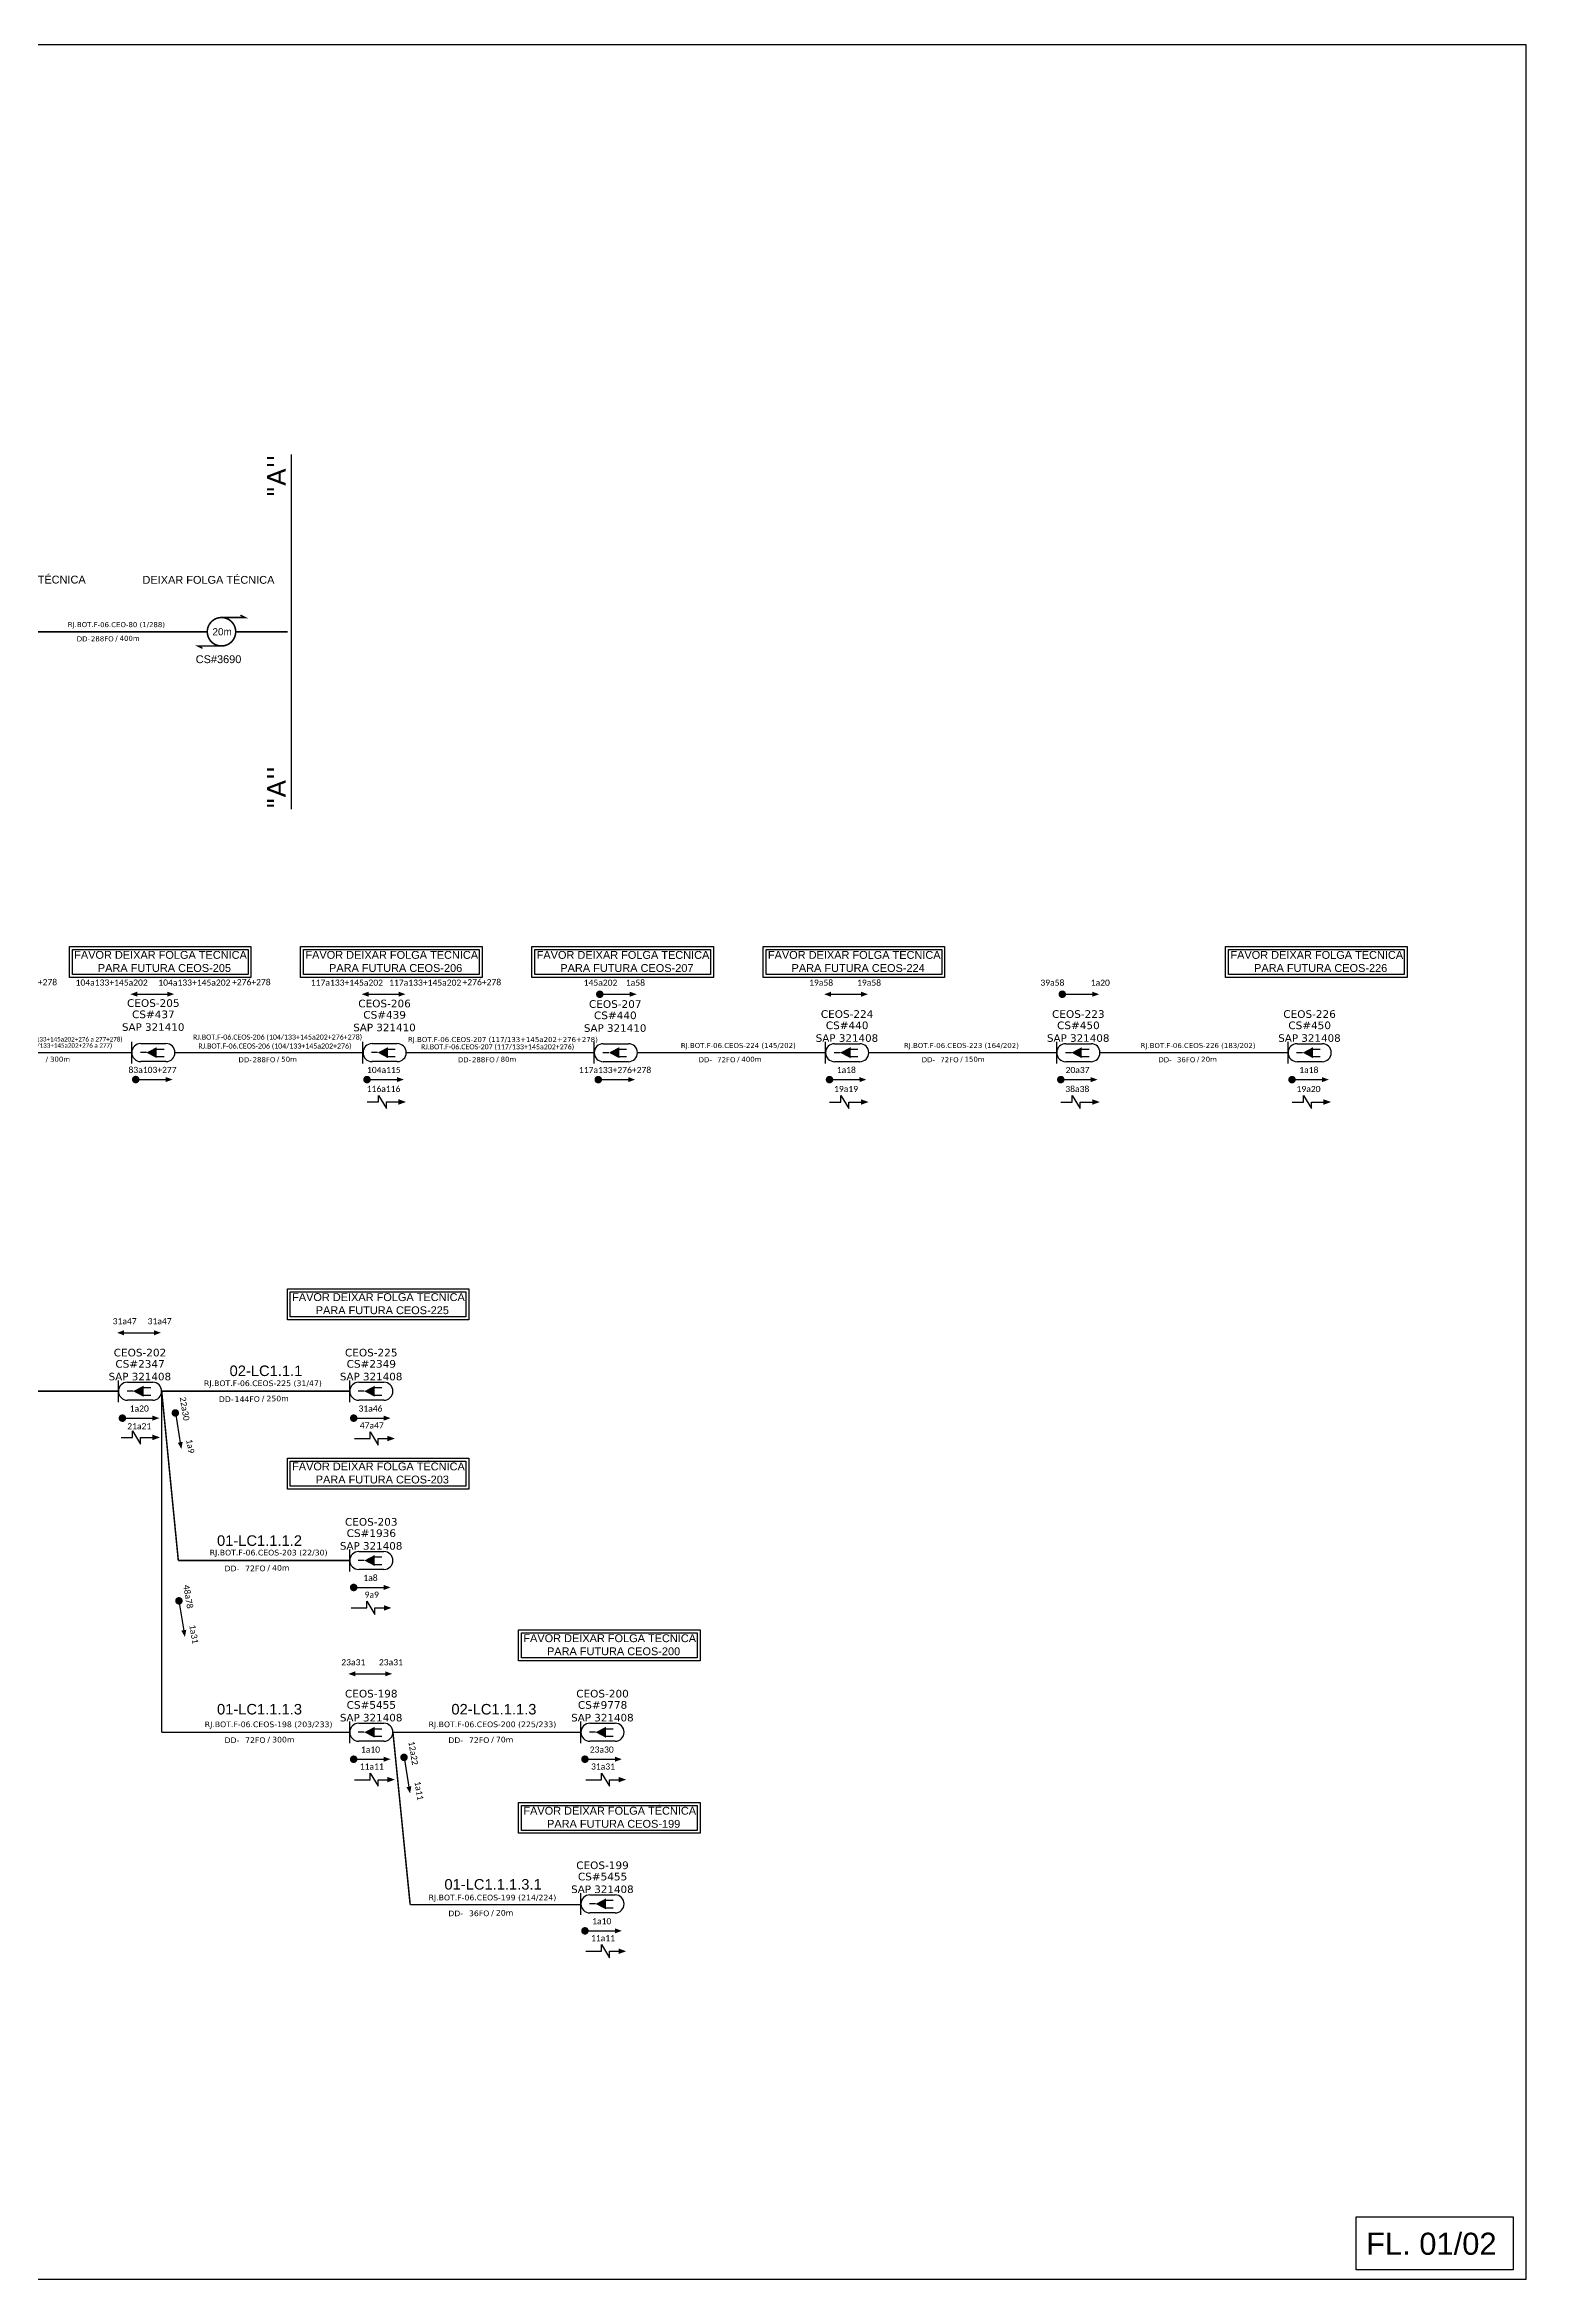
# Model space of a CAD drawing. Extents: x -95 to 749, y 705 to 1978.
# Drawn here: x 350 to 744, y 1384 to 1978 of the extents above; entities that cross this region are included whole.
import ezdxf
from ezdxf.enums import TextEntityAlignment as Align

# ---------------------------------------------------------------- set-up
doc = ezdxf.new("R2010")
doc.units = 0
doc.linetypes.add('ARILSUPP', pattern=[2.98, 1.42, -0.71, 0.14, -0.71])
for name, color, linetype in [('20.4-CEO', 1, 'Continuous'), ('20.4-CEOS', 1, 'Continuous'), ('20.5-CABO AÉREO', 1, 'Continuous'), ('CEO', 1, 'Continuous'), ('LC1', 3, 'Continuous'), ('SETA', 7, 'Continuous')]:
    doc.layers.add(name, color=color, linetype=linetype)
doc.layers.add('40.1-ETIQUETAS', color=1, linetype='Continuous', lineweight=20)
doc.styles.add('ARIAL', font='arial.ttf')
doc.styles.add('siredit', font='verdana.ttf')
doc.styles.get("Standard").update_dxf_attribs({"font": 'arial.ttf'})

# ---------------------------------------------------------------- blocks, each defined once
blk = doc.blocks.new('ETIQUETA_RS5F')
at = {"layer": '40.1-ETIQUETAS', "color": 0, "style": 'siredit'}
blk.add_text('/', height=1.5, dxfattribs=at).set_placement((1.58, -1.95), align=Align.MIDDLE_RIGHT)
for tag, p in [('ETIQUETA_R_SECUNDARIA', (1.21, 2.1)), ('ETIQUETA_R_PRIMARIA', (1.21, 4.1)), ('F_ATIVAS/F_MORTAS', (1.14, -4.24))]:
    blk.add_attdef(tag, text='', height=1.5, dxfattribs=at).set_placement(p, align=Align.MIDDLE_CENTER)
for tag, p in [('TIPO_CABO', (-6.58, -2.12)), ('CAP_CABO', (0.4, -2.09))]:
    blk.add_attdef(tag, text='', height=1.5, dxfattribs=at).set_placement(p, align=Align.MIDDLE_RIGHT)
blk.add_attdef('METROS', text='', height=1.5, dxfattribs=at).set_placement((2.14, -1.95), align=Align.MIDDLE_LEFT)
for tag, p in [('FUSÃO_1', (0.85, -8.39)), ('FUSÃO_2', (0.85, -10.6)), ('FUSÃO_3', (0.85, -12.93)), ('FUSÃO_4', (0.85, -15.14)), ('FUSÃO_5', (0.85, -17.16))]:
    blk.add_attdef(tag, text='', height=1.5, dxfattribs=at).set_placement(p, align=Align.CENTER)

msp = doc.modelspace()

# ---------------------------------------------------------------- linework, layer by layer
msp.add_lwpolyline([(-94.74, 1383.52), (743.82, 1383.52), (743.82, 1977.52), (-94.74, 1977.52), (-94.74, 1383.52)])
at = {"color": 2}
msp.add_lwpolyline([(415.33, 1868.6), (415.33, 1774.34)], dxfattribs=at)
at = {"color": 7}
for points, const_width in [([(396.81, 1825.25, 1.000012), (396.81, 1817.69, 0.999978)], 0.42), ([(496.92, 1725.11, 1), (497.92, 1725.11, 1)], 1), ([(373.51, 1702.44, 1), (374.51, 1702.44, 1)], 1), ([(435.01, 1702.42, 1), (436.01, 1702.43, 1)], 1), ([(496.51, 1702.41, 1), (497.51, 1702.42, 1)], 1), ([(369.97, 1612.43, 1), (370.97, 1612.43, 1)], 1)]:
    msp.add_lwpolyline(points, format="xyb", close=True, dxfattribs=dict(at, const_width=const_width))
at = {"color": 7, "const_width": 0.394}
for points in [[(396.81, 1825.25), (403.11, 1825.25), (401.85, 1825.88)], [(396.81, 1817.69), (390.51, 1817.69), (391.77, 1817.06)]]:
    msp.add_lwpolyline(points, dxfattribs=at)
at = {"color": 5, "ltscale": 9e-07}
for points in [[(356.38, 1737.78), (404.64, 1737.78), (404.64, 1729.57), (356.38, 1729.57)], [(357.15, 1737.01), (403.87, 1737.01), (403.87, 1730.34), (357.15, 1730.34)], [(417.86, 1737.78), (466.12, 1737.78), (466.12, 1729.57), (417.86, 1729.57)], [(418.63, 1737.01), (465.35, 1737.01), (465.35, 1730.34), (418.63, 1730.34)], [(479.36, 1737.77), (527.62, 1737.77), (527.62, 1729.55), (479.36, 1729.55)], [(480.13, 1737), (526.85, 1737), (526.85, 1730.32), (480.13, 1730.32)]]:
    msp.add_lwpolyline(points, close=True, dxfattribs=at)
at = {"color": 0, "ltscale": 9e-07}
for points in [[(540.86, 1737.77), (589.12, 1737.77), (589.12, 1729.55), (540.86, 1729.55)], [(541.63, 1737), (588.35, 1737), (588.35, 1730.32), (541.63, 1730.32)], [(663.86, 1737.77), (712.12, 1737.77), (712.12, 1729.55), (663.86, 1729.55)], [(664.63, 1737), (711.35, 1737), (711.35, 1730.32), (664.63, 1730.32)], [(414.33, 1646.8), (462.59, 1646.8), (462.59, 1638.59), (414.33, 1638.59)], [(415.1, 1646.03), (461.82, 1646.03), (461.82, 1639.36), (415.1, 1639.36)], [(414.33, 1601.8), (462.59, 1601.8), (462.59, 1593.59), (414.33, 1593.59)], [(415.1, 1601.03), (461.82, 1601.03), (461.82, 1594.36), (415.1, 1594.36)], [(475.83, 1556.14), (524.09, 1556.14), (524.09, 1547.93), (475.83, 1547.93)], [(476.6, 1555.37), (523.32, 1555.37), (523.32, 1548.7), (476.6, 1548.7)], [(475.84, 1510.28), (524.1, 1510.28), (524.1, 1502.07), (475.84, 1502.07)], [(476.61, 1509.51), (523.33, 1509.51), (523.33, 1502.84), (476.61, 1502.84)]]:
    msp.add_lwpolyline(points, close=True, dxfattribs=at)
at = {"color": 7}
for points in [[(374.42, 1725.14), (382.4, 1725.14)], [(435.92, 1725.12), (443.9, 1725.12)], [(497.42, 1725.11), (505.4, 1725.11)], [(374.01, 1702.44), (381.99, 1702.44)], [(435.51, 1702.43), (443.49, 1702.43)], [(497.01, 1702.41), (504.99, 1702.41)], [(438.56, 1696.48), (438.56, 1698.24), (440.68, 1694.71), (440.68, 1696.48)], [(370.88, 1635.13), (378.87, 1635.13)]]:
    msp.add_lwpolyline(points, dxfattribs=at)
at = {"color": 0}
for points in [[(558.92, 1725.11), (566.9, 1725.11)], [(620.42, 1725.11), (628.4, 1725.11)], [(558.51, 1702.41), (566.49, 1702.41)], [(620.01, 1702.41), (627.99, 1702.41)], [(681.51, 1702.41), (689.49, 1702.41)], [(561.56, 1696.46), (561.56, 1698.23), (563.68, 1694.7), (563.68, 1696.46)], [(623.06, 1696.46), (623.06, 1698.23), (625.18, 1694.7), (625.18, 1696.46)], [(684.56, 1696.46), (684.56, 1698.23), (686.68, 1694.7), (686.68, 1696.46)], [(370.47, 1612.43), (378.45, 1612.43)], [(431.97, 1612.43), (439.95, 1612.43)], [(373.14, 1607.31), (373.14, 1609.08), (375.26, 1605.55), (375.26, 1607.31)], [(436.37, 1607), (436.37, 1608.77), (438.48, 1605.23), (438.48, 1607)], [(431.97, 1567.43), (439.95, 1567.43)], [(435.44, 1561.97), (435.44, 1563.74), (437.55, 1560.2), (437.56, 1561.97)], [(432.38, 1544.46), (440.37, 1544.46)], [(431.97, 1521.77), (439.95, 1521.77)], [(493.47, 1521.77), (501.45, 1521.77)], [(436.37, 1516.33), (436.37, 1518.1), (438.48, 1514.57), (438.48, 1516.33)], [(497.87, 1516.33), (497.87, 1518.1), (499.98, 1514.57), (499.98, 1516.33)], [(493.47, 1476.14), (501.45, 1476.14)], [(497.87, 1470.71), (497.87, 1472.48), (499.98, 1468.95), (499.98, 1470.71)]]:
    msp.add_lwpolyline(points, dxfattribs=at)
at = {"color": 0, "const_width": 1}
for points in [[(619.92, 1725.11, 1), (620.92, 1725.11, 1)], [(558.01, 1702.41, 1), (559.01, 1702.42, 1)], [(619.51, 1702.41, 1), (620.51, 1702.42, 1)], [(681.01, 1702.41, 1), (682.01, 1702.42, 1)], [(384.46, 1614.31, 1), (384.62, 1613.33, 1)], [(431.47, 1612.43, 1), (432.47, 1612.43, 1)], [(431.47, 1567.42, 1), (432.47, 1567.43, 1)], [(385.41, 1564.36, 1), (385.57, 1563.38, 1)], [(431.47, 1521.76, 1), (432.47, 1521.77, 1)], [(445.27, 1522.76, 1), (445.44, 1521.77, 1)], [(492.97, 1521.76, 1), (493.97, 1521.77, 1)], [(492.97, 1476.14, 1), (493.97, 1476.15, 1)]]:
    msp.add_lwpolyline(points, format="xyb", close=True, dxfattribs=at)
at = {"color": 1}
msp.add_lwpolyline([(698.58, 1400.16), (740.29, 1400.16), (740.29, 1386.04), (698.58, 1386.04)], close=True, dxfattribs=at)
at = {"layer": '20.4-CEOS', "color": 7}
for p, q in [((375.34, 1712), (382.05, 1712)), ((436.84, 1711.98), (443.55, 1711.98)), ((382.05, 1707.21), (375.34, 1707.21)), ((443.55, 1707.2), (436.84, 1707.2))]:
    msp.add_line(p, q, dxfattribs=at)
at = {"layer": '20.4-CEOS', "color": 5}
for p, q in [((498.34, 1711.97), (505.05, 1711.97)), ((505.05, 1707.19), (498.34, 1707.19))]:
    msp.add_line(p, q, dxfattribs=at)
at = {"layer": '20.4-CEOS', "color": 0}
for p, q in [((559.84, 1711.97), (566.55, 1711.97)), ((621.34, 1711.97), (628.05, 1711.97)), ((682.84, 1711.97), (689.55, 1711.97)), ((566.55, 1707.19), (559.84, 1707.19)), ((628.05, 1707.19), (621.34, 1707.19)), ((689.55, 1707.19), (682.84, 1707.19)), ((371.8, 1621.99), (378.51, 1621.99)), ((433.3, 1621.99), (440.01, 1621.99)), ((378.51, 1617.2), (371.8, 1617.2)), ((440.01, 1617.2), (433.3, 1617.2)), ((433.3, 1576.98), (440.01, 1576.98)), ((440.01, 1572.2), (433.3, 1572.2)), ((433.3, 1531.32), (440.01, 1531.32)), ((494.8, 1531.32), (501.51, 1531.32)), ((440.01, 1526.54), (433.3, 1526.54)), ((501.51, 1526.54), (494.8, 1526.54)), ((494.8, 1485.7), (501.51, 1485.7)), ((501.51, 1480.92), (494.8, 1480.92))]:
    msp.add_line(p, q, dxfattribs=at)
at = {"layer": '20.4-CEOS', "color": 7}
for points in [[(372.94, 1706.72), (372.94, 1712.49)], [(434.44, 1706.71), (434.44, 1712.48)], [(376.84, 1709.6), (375.23, 1709.6)], [(379.49, 1710.55), (381.53, 1710.55)], [(379.49, 1708.56), (381.53, 1708.56)], [(438.34, 1709.59), (436.73, 1709.59)], [(440.99, 1710.54), (443.03, 1710.54)], [(440.99, 1708.55), (443.03, 1708.55)], [(369.41, 1616.71), (369.41, 1622.48)], [(373.3, 1619.59), (371.69, 1619.59)]]:
    msp.add_lwpolyline(points, dxfattribs=at)
for points in [[(376.84, 1709.6, 0, 2.95, 0), (379.61, 1709.6, 2.95, 2.95, 0)], [(438.34, 1709.59, 0, 2.95, 0), (441.11, 1709.59, 2.95, 2.95, 0)], [(373.3, 1619.59, 0, 2.95, 0), (376.08, 1619.59, 2.95, 2.95, 0)]]:
    msp.add_lwpolyline(points, format="xyseb", dxfattribs=at)
at = {"layer": '20.4-CEOS', "color": 5}
for points in [[(495.94, 1706.69), (495.94, 1712.46)], [(499.84, 1709.58), (498.23, 1709.58)], [(502.49, 1710.53), (504.53, 1710.53)], [(502.49, 1708.54), (504.53, 1708.54)]]:
    msp.add_lwpolyline(points, dxfattribs=at)
msp.add_lwpolyline([(499.84, 1709.58, 0, 2.95, 0), (502.61, 1709.58, 2.95, 2.95, 0)], format="xyseb", dxfattribs=at)
at = {"layer": '20.4-CEOS', "color": 0}
for points in [[(557.44, 1706.69), (557.44, 1712.46)], [(618.94, 1706.69), (618.94, 1712.46)], [(680.44, 1706.69), (680.44, 1712.46)], [(561.34, 1709.58), (559.73, 1709.58)], [(563.99, 1710.53), (566.03, 1710.53)], [(563.99, 1708.54), (566.03, 1708.54)], [(622.84, 1709.58), (621.23, 1709.58)], [(625.49, 1710.53), (627.53, 1710.53)], [(625.49, 1708.54), (627.53, 1708.54)], [(684.34, 1709.58), (682.73, 1709.58)], [(686.99, 1710.53), (689.03, 1710.53)], [(686.99, 1708.54), (689.03, 1708.54)], [(430.91, 1616.71), (430.91, 1622.48)], [(375.95, 1620.54), (377.99, 1620.54)], [(375.95, 1618.55), (377.99, 1618.55)], [(434.8, 1619.59), (433.19, 1619.59)], [(437.45, 1620.54), (439.49, 1620.54)], [(437.45, 1618.55), (439.49, 1618.55)], [(430.91, 1571.7), (430.91, 1577.48)], [(434.8, 1574.59), (433.19, 1574.59)], [(437.45, 1575.54), (439.49, 1575.54)], [(437.45, 1573.55), (439.49, 1573.55)], [(430.91, 1526.05), (430.91, 1531.82)], [(434.8, 1528.93), (433.19, 1528.93)], [(437.45, 1529.88), (439.49, 1529.88)], [(437.45, 1527.89), (439.49, 1527.89)], [(492.41, 1526.05), (492.41, 1531.82)], [(496.3, 1528.93), (494.69, 1528.93)], [(498.95, 1529.88), (500.99, 1529.88)], [(498.95, 1527.89), (500.99, 1527.89)], [(492.41, 1480.42), (492.41, 1486.19)], [(496.3, 1483.31), (494.69, 1483.31)], [(498.95, 1484.26), (500.99, 1484.26)], [(498.95, 1482.27), (500.99, 1482.27)]]:
    msp.add_lwpolyline(points, dxfattribs=at)
for points in [[(561.34, 1709.58, 0, 2.95, 0), (564.11, 1709.58, 2.95, 2.95, 0)], [(622.84, 1709.58, 0, 2.95, 0), (625.61, 1709.58, 2.95, 2.95, 0)], [(684.34, 1709.58, 0, 2.95, 0), (687.11, 1709.58, 2.95, 2.95, 0)], [(434.8, 1619.59, 0, 2.95, 0), (437.58, 1619.59, 2.95, 2.95, 0)], [(434.8, 1574.59, 0, 2.95, 0), (437.58, 1574.59, 2.95, 2.95, 0)], [(434.8, 1528.93, 0, 2.95, 0), (437.58, 1528.93, 2.95, 2.95, 0)], [(496.3, 1528.93, 0, 2.95, 0), (499.08, 1528.93, 2.95, 2.95, 0)], [(496.3, 1483.31, 0, 2.95, 0), (499.08, 1483.31, 2.95, 2.95, 0)]]:
    msp.add_lwpolyline(points, format="xyseb", dxfattribs=at)
at = {"layer": '20.4-CEOS', "color": 7}
for centre, start, end in [((375.34, 1709.6), 90, 270), ((382.05, 1709.6), 270, 90), ((436.84, 1709.59), 90, 270), ((443.55, 1709.59), 270, 90), ((371.8, 1619.59), 90, 270)]:
    msp.add_arc(centre, 2.39, start, end, dxfattribs=at)
at = {"layer": '20.4-CEOS', "color": 5}
for centre, start, end in [((498.34, 1709.58), 90, 270), ((505.05, 1709.58), 270, 90)]:
    msp.add_arc(centre, 2.39, start, end, dxfattribs=at)
at = {"layer": '20.4-CEOS', "color": 0}
for centre, start, end in [((559.84, 1709.58), 90, 270), ((566.55, 1709.58), 270, 90), ((621.34, 1709.58), 90, 270), ((628.05, 1709.58), 270, 90), ((682.84, 1709.58), 90, 270), ((689.55, 1709.58), 270, 90), ((378.51, 1619.59), 270, 90), ((433.3, 1619.59), 90, 270), ((440.01, 1619.59), 270, 90), ((433.3, 1574.59), 90, 270), ((440.01, 1574.59), 270, 90), ((433.3, 1528.93), 90, 270), ((440.01, 1528.93), 270, 90), ((494.8, 1528.93), 90, 270), ((501.51, 1528.93), 270, 90), ((494.8, 1483.31), 90, 270), ((501.51, 1483.31), 270, 90)]:
    msp.add_arc(centre, 2.39, start, end, dxfattribs=at)
at = {"layer": '20.5-CABO AÉREO', "color": 7, "ltscale": 8, "const_width": 0.4}
for points in [[(343.03, 1821.47), (393.03, 1821.47)], [(400.59, 1821.47), (414.43, 1821.47)]]:
    msp.add_lwpolyline(points, dxfattribs=at)
at = {"layer": '20.5-CABO AÉREO', "color": 5, "ltscale": 8, "const_width": 0.4}
for points in [[(322.94, 1709.6), (372.94, 1709.6)], [(384.44, 1709.59), (434.44, 1709.59)], [(445.94, 1709.58), (495.94, 1709.58)]]:
    msp.add_lwpolyline(points, dxfattribs=at)
at = {"layer": '20.5-CABO AÉREO', "color": 0, "ltscale": 8, "const_width": 0.4}
for points in [[(507.44, 1709.58), (557.44, 1709.58)], [(568.94, 1709.58), (618.94, 1709.58)], [(630.44, 1709.58), (680.44, 1709.58)], [(208.8, 1619.59), (369.41, 1619.59)], [(380.91, 1619.59), (385.33, 1574.59)], [(380.91, 1619.59), (430.91, 1619.59)], [(380.91, 1619.59), (380.91, 1528.93)], [(385.33, 1574.59), (430.91, 1574.59)], [(380.91, 1528.93), (430.91, 1528.93)], [(442.41, 1528.93), (446.99, 1483.09)], [(442.41, 1528.93), (492.41, 1528.93)], [(446.99, 1483.09), (492.42, 1483.09)]]:
    msp.add_lwpolyline(points, dxfattribs=at)
at = {"layer": 'SETA', "color": 7}
for points in [[(435.51, 1696.48), (438.56, 1696.48)], [(440.68, 1696.48), (443.87, 1696.48)]]:
    msp.add_lwpolyline(points, dxfattribs=at)
at = {"layer": 'SETA', "color": 0}
for points in [[(558.51, 1696.46), (561.56, 1696.46)], [(563.68, 1696.46), (566.87, 1696.46)], [(620.01, 1696.46), (623.06, 1696.46)], [(625.18, 1696.46), (628.37, 1696.46)], [(681.51, 1696.46), (684.56, 1696.46)], [(686.68, 1696.46), (689.87, 1696.46)], [(384.54, 1613.82), (385.94, 1605.34)], [(370.09, 1607.31), (373.14, 1607.31)], [(375.26, 1607.31), (378.45, 1607.31)], [(432.22, 1607), (436.37, 1607)], [(438.48, 1607), (441.67, 1607)], [(385.49, 1563.87), (386.89, 1555.39)], [(431.29, 1561.97), (435.44, 1561.97)], [(437.56, 1561.97), (440.75, 1561.97)], [(445.36, 1522.26), (446.76, 1513.78)], [(432.22, 1516.33), (436.37, 1516.33)], [(438.48, 1516.33), (441.67, 1516.33)], [(493.72, 1516.33), (497.87, 1516.33)], [(499.98, 1516.33), (503.17, 1516.33)], [(493.72, 1470.71), (497.87, 1470.71)], [(499.98, 1470.71), (503.17, 1470.71)]]:
    msp.add_lwpolyline(points, dxfattribs=at)
at = {"layer": 'SETA', "color": 7}
for points in [[(374.42, 1724.47), (372.59, 1725.13), (374.42, 1725.8)], [(382.4, 1725.8), (384.23, 1725.15), (382.4, 1724.47)], [(435.92, 1724.46), (434.09, 1725.11), (435.92, 1725.79)], [(443.9, 1725.79), (445.73, 1725.13), (443.9, 1724.46)], [(505.4, 1725.78), (507.23, 1725.12), (505.4, 1724.44)], [(381.98, 1703.11), (383.82, 1702.45), (381.99, 1701.77)], [(443.48, 1703.09), (445.32, 1702.44), (443.49, 1701.76)], [(504.98, 1703.08), (506.82, 1702.42), (504.99, 1701.75)], [(443.87, 1697.21), (445.89, 1696.48), (443.87, 1695.74)], [(370.89, 1634.46), (369.05, 1635.12), (370.88, 1635.79)], [(378.86, 1635.79), (380.7, 1635.14), (378.87, 1634.46)]]:
    msp.add_solid(points, dxfattribs=at)
at = {"layer": 'SETA', "color": 0}
for points in [[(558.92, 1724.44), (557.09, 1725.1), (558.92, 1725.78)], [(566.9, 1725.78), (568.73, 1725.12), (566.9, 1724.44)], [(628.4, 1725.78), (630.23, 1725.12), (628.4, 1724.44)], [(566.48, 1703.08), (568.32, 1702.42), (566.49, 1701.75)], [(627.98, 1703.08), (629.82, 1702.42), (627.99, 1701.75)], [(689.48, 1703.08), (691.32, 1702.42), (689.49, 1701.75)], [(566.87, 1697.2), (568.89, 1696.46), (566.87, 1695.73)], [(628.37, 1697.2), (630.39, 1696.46), (628.37, 1695.73)], [(689.87, 1697.2), (691.89, 1696.46), (689.87, 1695.73)], [(378.45, 1613.1), (380.28, 1612.44), (378.45, 1611.76)], [(439.95, 1613.1), (441.78, 1612.44), (439.95, 1611.76)], [(378.45, 1608.05), (380.47, 1607.31), (378.45, 1606.58)], [(386.5, 1606.13), (386.14, 1604.21), (385.19, 1605.91)], [(440.91, 1607.74), (442.93, 1607.01), (440.91, 1606.28)], [(439.95, 1568.09), (441.78, 1567.44), (439.95, 1566.76)], [(439.99, 1562.72), (442.01, 1561.98), (439.99, 1561.25)], [(387.45, 1556.18), (387.09, 1554.26), (386.13, 1555.96)], [(432.39, 1543.8), (430.55, 1544.45), (432.38, 1545.13)], [(440.36, 1545.13), (442.2, 1544.47), (440.37, 1543.8)], [(439.95, 1522.43), (441.78, 1521.78), (439.95, 1521.1)], [(501.45, 1522.43), (503.28, 1521.78), (501.45, 1521.1)], [(440.91, 1517.08), (442.93, 1516.35), (440.91, 1515.61)], [(502.41, 1517.08), (504.43, 1516.35), (502.41, 1515.61)], [(447.31, 1514.57), (446.96, 1512.66), (446, 1514.36)], [(501.45, 1476.81), (503.28, 1476.15), (501.45, 1475.48)], [(502.41, 1471.46), (504.43, 1470.73), (502.41, 1469.99)]]:
    msp.add_solid(points, dxfattribs=at)

# ---------------------------------------------------------------- block references
at = {"layer": '40.1-ETIQUETAS', "color": 7}
ref = msp.add_blockref('ETIQUETA_RS5F', (367.78, 1821.47), dxfattribs=dict(at, xscale=0.900000000000091, yscale=0.900000000000091, zscale=0.900000000000091))
ref.add_attrib('ETIQUETA_R_SECUNDARIA', 'RJ.BOT.F-06.CEO-80 (1/288)', dxfattribs={"color": 0, "height": 1.35, "style": 'siredit'}).set_placement((368.87, 1823.37), align=Align.MIDDLE_CENTER)
ref.add_attrib('TIPO_CABO', 'DD-', dxfattribs={"color": 0, "height": 1.35, "style": 'siredit'}).set_placement((361.85, 1819.57), align=Align.MIDDLE_RIGHT)
ref.add_attrib('CAP_CABO', '288FO', dxfattribs={"color": 0, "height": 1.35, "style": 'siredit'}).set_placement((368.14, 1819.59), align=Align.MIDDLE_RIGHT)
ref.add_attrib('METROS', '400m', dxfattribs={"color": 0, "height": 1.35, "style": 'siredit'}).set_placement((369.71, 1819.71), align=Align.MIDDLE_LEFT)
at = {"layer": '40.1-ETIQUETAS', "color": 0}
ref = msp.add_blockref('ETIQUETA_RS5F', (533.16, 1709.59), dxfattribs=dict(at, xscale=0.900000000000091, yscale=0.900000000000091, zscale=0.900000000000091))
ref.add_attrib('ETIQUETA_R_SECUNDARIA', 'RJ.BOT.F-06.CEOS-224 (145/202)', dxfattribs={"color": 0, "height": 1.35, "style": 'siredit'}).set_placement((534.25, 1711.49), align=Align.MIDDLE_CENTER)
ref.add_attrib('TIPO_CABO', 'DD-', dxfattribs={"color": 0, "height": 1.35, "style": 'siredit'}).set_placement((527.23, 1707.69), align=Align.MIDDLE_RIGHT)
ref.add_attrib('CAP_CABO', '72FO', dxfattribs={"color": 0, "height": 1.35, "style": 'siredit'}).set_placement((533.51, 1707.71), align=Align.MIDDLE_RIGHT)
ref.add_attrib('METROS', '400m', dxfattribs={"color": 0, "height": 1.35, "style": 'siredit'}).set_placement((535.08, 1707.83), align=Align.MIDDLE_LEFT)
ref = msp.add_blockref('ETIQUETA_RS5F', (592.49, 1709.59), dxfattribs=dict(at, xscale=0.900000000000091, yscale=0.900000000000091, zscale=0.900000000000091))
ref.add_attrib('ETIQUETA_R_SECUNDARIA', 'RJ.BOT.F-06.CEOS-223 (164/202)', dxfattribs={"color": 0, "height": 1.35, "style": 'siredit'}).set_placement((593.58, 1711.49), align=Align.MIDDLE_CENTER)
ref.add_attrib('TIPO_CABO', 'DD-', dxfattribs={"color": 0, "height": 1.35, "style": 'siredit'}).set_placement((586.56, 1707.69), align=Align.MIDDLE_RIGHT)
ref.add_attrib('CAP_CABO', '72FO', dxfattribs={"color": 0, "height": 1.35, "style": 'siredit'}).set_placement((592.85, 1707.71), align=Align.MIDDLE_RIGHT)
ref.add_attrib('METROS', '150m', dxfattribs={"color": 0, "height": 1.35, "style": 'siredit'}).set_placement((594.42, 1707.83), align=Align.MIDDLE_LEFT)
ref = msp.add_blockref('ETIQUETA_RS5F', (655.43, 1709.59), dxfattribs=dict(at, xscale=0.900000000000091, yscale=0.900000000000091, zscale=0.900000000000091))
ref.add_attrib('ETIQUETA_R_SECUNDARIA', 'RJ.BOT.F-06.CEOS-226 (183/202)', dxfattribs={"color": 0, "height": 1.35, "style": 'siredit'}).set_placement((656.52, 1711.49), align=Align.MIDDLE_CENTER)
ref.add_attrib('TIPO_CABO', 'DD-', dxfattribs={"color": 0, "height": 1.35, "style": 'siredit'}).set_placement((649.5, 1707.69), align=Align.MIDDLE_RIGHT)
ref.add_attrib('CAP_CABO', '36FO', dxfattribs={"color": 0, "height": 1.35, "style": 'siredit'}).set_placement((655.79, 1707.71), align=Align.MIDDLE_RIGHT)
ref.add_attrib('METROS', '20m', dxfattribs={"color": 0, "height": 1.35, "style": 'siredit'}).set_placement((657.36, 1707.83), align=Align.MIDDLE_LEFT)
ref = msp.add_blockref('ETIQUETA_RS5F', (406.62, 1619.59), dxfattribs=at)
ref.add_attrib('ETIQUETA_R_SECUNDARIA', 'RJ.BOT.F-06.CEOS-225 (31/47)', dxfattribs={"color": 0, "height": 1.5, "style": 'siredit'}).set_placement((407.83, 1621.7), align=Align.MIDDLE_CENTER)
ref.add_attrib('TIPO_CABO', 'DD-', dxfattribs={"color": 0, "height": 1.5, "style": 'siredit'}).set_placement((400.03, 1617.48), align=Align.MIDDLE_RIGHT)
ref.add_attrib('CAP_CABO', '144FO', dxfattribs={"color": 0, "height": 1.5, "style": 'siredit'}).set_placement((407.02, 1617.5), align=Align.MIDDLE_RIGHT)
ref.add_attrib('METROS', '250m', dxfattribs={"color": 0, "height": 1.5, "style": 'siredit'}).set_placement((408.76, 1617.64), align=Align.MIDDLE_LEFT)
ref = msp.add_blockref('ETIQUETA_RS5F', (408.12, 1574.59), dxfattribs=at)
ref.add_attrib('ETIQUETA_R_SECUNDARIA', 'RJ.BOT.F-06.CEOS-203 (22/30)', dxfattribs={"color": 0, "height": 1.5, "style": 'siredit'}).set_placement((409.34, 1576.69), align=Align.MIDDLE_CENTER)
ref.add_attrib('TIPO_CABO', 'DD-', dxfattribs={"color": 0, "height": 1.5, "style": 'siredit'}).set_placement((401.54, 1572.48), align=Align.MIDDLE_RIGHT)
ref.add_attrib('CAP_CABO', '72FO', dxfattribs={"color": 0, "height": 1.5, "style": 'siredit'}).set_placement((408.52, 1572.5), align=Align.MIDDLE_RIGHT)
ref.add_attrib('METROS', '40m', dxfattribs={"color": 0, "height": 1.5, "style": 'siredit'}).set_placement((410.27, 1572.64), align=Align.MIDDLE_LEFT)
ref = msp.add_blockref('ETIQUETA_RS5F', (408.12, 1528.93), dxfattribs=at)
ref.add_attrib('ETIQUETA_R_SECUNDARIA', 'RJ.BOT.F-06.CEOS-198 (203/233)', dxfattribs={"color": 0, "height": 1.5, "style": 'siredit'}).set_placement((409.34, 1531.04), align=Align.MIDDLE_CENTER)
ref.add_attrib('TIPO_CABO', 'DD-', dxfattribs={"color": 0, "height": 1.5, "style": 'siredit'}).set_placement((401.54, 1526.82), align=Align.MIDDLE_RIGHT)
ref.add_attrib('CAP_CABO', '72FO', dxfattribs={"color": 0, "height": 1.5, "style": 'siredit'}).set_placement((408.52, 1526.84), align=Align.MIDDLE_RIGHT)
ref.add_attrib('METROS', '300m', dxfattribs={"color": 0, "height": 1.5, "style": 'siredit'}).set_placement((410.27, 1526.98), align=Align.MIDDLE_LEFT)
ref = msp.add_blockref('ETIQUETA_RS5F', (467.65, 1528.93), dxfattribs=at)
ref.add_attrib('ETIQUETA_R_SECUNDARIA', 'RJ.BOT.F-06.CEOS-200 (225/233)', dxfattribs={"color": 0, "height": 1.5, "style": 'siredit'}).set_placement((468.86, 1531.04), align=Align.MIDDLE_CENTER)
ref.add_attrib('TIPO_CABO', 'DD-', dxfattribs={"color": 0, "height": 1.5, "style": 'siredit'}).set_placement((461.06, 1526.82), align=Align.MIDDLE_RIGHT)
ref.add_attrib('CAP_CABO', '72FO', dxfattribs={"color": 0, "height": 1.5, "style": 'siredit'}).set_placement((468.04, 1526.84), align=Align.MIDDLE_RIGHT)
ref.add_attrib('METROS', '70m', dxfattribs={"color": 0, "height": 1.5, "style": 'siredit'}).set_placement((469.79, 1526.98), align=Align.MIDDLE_LEFT)
ref = msp.add_blockref('ETIQUETA_RS5F', (467.65, 1482.9), dxfattribs=at)
ref.add_attrib('ETIQUETA_R_SECUNDARIA', 'RJ.BOT.F-06.CEOS-199 (214/224)', dxfattribs={"color": 0, "height": 1.5, "style": 'siredit'}).set_placement((468.86, 1485), align=Align.MIDDLE_CENTER)
ref.add_attrib('TIPO_CABO', 'DD-', dxfattribs={"color": 0, "height": 1.5, "style": 'siredit'}).set_placement((461.06, 1480.78), align=Align.MIDDLE_RIGHT)
ref.add_attrib('CAP_CABO', '36FO', dxfattribs={"color": 0, "height": 1.5, "style": 'siredit'}).set_placement((468.04, 1480.8), align=Align.MIDDLE_RIGHT)
ref.add_attrib('METROS', '20m', dxfattribs={"color": 0, "height": 1.5, "style": 'siredit'}).set_placement((469.79, 1480.94), align=Align.MIDDLE_LEFT)

# ---------------------------------------------------------------- texts
at = {"color": 0, "style": 'ARIAL'}
for s, p in [('DEIXAR FOLGA TÉCNICA', (325.61, 1834.3)), ('DEIXAR FOLGA TÉCNICA', (375.8, 1834.23)), ('FAVOR DEIXAR FOLGA TÉCNICA', (542.13, 1734.53)), ('FAVOR DEIXAR FOLGA TÉCNICA', (665.13, 1734.53)), ('PARA FUTURA CEOS-224', (548.42, 1731.05)), ('PARA FUTURA CEOS-226', (671.42, 1731.05)), ('FAVOR DEIXAR FOLGA TÉCNICA', (415.59, 1643.56)), ('PARA FUTURA CEOS-225', (421.88, 1640.08)), ('FAVOR DEIXAR FOLGA TÉCNICA', (415.59, 1598.56)), ('PARA FUTURA CEOS-203', (421.88, 1595.08)), ('FAVOR DEIXAR FOLGA TÉCNICA', (477.09, 1552.9)), ('PARA FUTURA CEOS-200', (483.38, 1549.42)), ('FAVOR DEIXAR FOLGA TÉCNICA', (477.1, 1507.04)), ('PARA FUTURA CEOS-199', (483.4, 1503.56))]:
    msp.add_text(s, height=2.0835, rotation=359.98667, dxfattribs=at).set_placement(p)
at = {"color": 7}
msp.add_text('20m', height=1.89, dxfattribs=at).set_placement((394.42, 1820.53))
at = {"color": 7, "style": 'ARIAL'}
for s, height, p in [('CS#3690', 2.083, (389.96, 1813.13)), ('FAVOR DEIXAR FOLGA TÉCNICA', 2.0835, (357.64, 1734.54)), ('FAVOR DEIXAR FOLGA TÉCNICA', 2.0835, (419.13, 1734.54)), ('FAVOR DEIXAR FOLGA TÉCNICA', 2.0835, (480.63, 1734.53)), ('PARA FUTURA CEOS-205', 2.0835, (363.93, 1731.06)), ('PARA FUTURA CEOS-206', 2.0835, (425.42, 1731.06)), ('PARA FUTURA CEOS-207', 2.0835, (486.92, 1731.05))]:
    msp.add_text(s, height=height, rotation=359.98667, dxfattribs=at).set_placement(p)
at = {"layer": '20.4-CEO', "color": 2, "style": 'siredit'}
for p in [(411.38, 1862.88), (411.38, 1780.06)]:
    msp.add_text('"A\'\'', height=4.924, rotation=90, dxfattribs=at).set_placement(p, align=Align.MIDDLE_CENTER)
at = {"layer": '20.4-CEOS', "color": 7, "style": 'siredit'}
for s, height, p in [('SAP 321410', 2, (378.65, 1716.39)), ('CS#437', 2.028, (378.7, 1719.77)), ('SAP 321410', 2, (440.15, 1716.28)), ('CS#439', 2.028, (440.2, 1719.65))]:
    msp.add_text(s, height=height, dxfattribs=at).set_placement(p, align=Align.MIDDLE_CENTER)
at = {"layer": '20.4-CEOS', "color": 5, "style": 'siredit'}
for s, height, p in [('SAP 321410', 2, (501.5, 1716.13)), ('CS#440', 2.028, (501.55, 1719.51))]:
    msp.add_text(s, height=height, dxfattribs=at).set_placement(p, align=Align.MIDDLE_CENTER)
at = {"layer": '20.4-CEOS', "color": 0, "style": 'siredit'}
for s, height, p in [('CS#440', 2.028, (563.2, 1716.85)), ('CS#450', 2.028, (624.7, 1716.85)), ('CS#450', 2.028, (686.2, 1716.85)), ('SAP 321408', 2, (563.15, 1713.47)), ('SAP 321408', 2, (624.65, 1713.47)), ('SAP 321408', 2, (686.15, 1713.47)), ('CS#2347', 2.028, (375.16, 1626.86)), ('CS#2349', 2.028, (436.66, 1626.86)), ('SAP 321408', 2, (375.11, 1623.49)), ('SAP 321408', 2, (436.61, 1623.49)), ('CS#1936', 2.028, (436.66, 1581.86)), ('SAP 321408', 2, (436.61, 1578.48)), ('SAP 321408', 2, (436.61, 1532.82)), ('CS#5455', 2.028, (436.66, 1536.2)), ('SAP 321408', 2, (498.11, 1532.82)), ('CS#9778', 2.028, (498.16, 1536.2)), ('CS#5455', 2.028, (498.16, 1490.58)), ('SAP 321408', 2, (498.11, 1487.2))]:
    msp.add_text(s, height=height, dxfattribs=at).set_placement(p, align=Align.MIDDLE_CENTER)
at = {"layer": '40.1-ETIQUETAS', "color": 1, "style": 'siredit'}
msp.add_text('RJ.BOT.F-06.CEOS-207 (117/133+145a202+276+278)', height=1.35, dxfattribs=at).set_placement((471.65, 1713.08), align=Align.MIDDLE_CENTER)
at = {"layer": '40.1-ETIQUETAS', "color": 7, "style": 'siredit'}
for s, p in [('/', (350.67, 1707.85)), ('DD-', (404.85, 1707.69)), ('288FO', (411.14, 1707.71)), ('/', (412.17, 1707.83)), ('DD-', (463.2, 1707.69)), ('288FO', (469.48, 1707.71)), ('/', (470.52, 1707.83))]:
    msp.add_text(s, height=1.35, dxfattribs=at).set_placement(p, align=Align.MIDDLE_RIGHT)
for s, p in [('300m', (351.21, 1707.85)), ('50m', (412.71, 1707.83)), ('80m', (471.05, 1707.83))]:
    msp.add_text(s, height=1.35, dxfattribs=at).set_placement(p, align=Align.MIDDLE_LEFT)
at = {"layer": '40.1-ETIQUETAS', "color": 0, "char_height": 1.633, "width": 27.8947, "attachment_point": 5, "style": 'ARIAL'}
for s, insert in [('\\C7;\\fCalibri|b0|i0|c0|p34;+276a277\\C1;+278', (345.42, 1728.31)), ('\\C7;\\fCalibri|b0|i0|c0|p34;+276\\C1;+278', (404.75, 1728.31)), ('\\C7;\\fCalibri|b0|i0|c0|p34;+276\\C1;+278', (466.05, 1728.31)), ('{\\fCalibri|b0|i0|c0|p34;19a58}', (556.28, 1728.18)), ('{\\fCalibri|b0|i0|c0|p34;19a58}', (569.03, 1728.18)), ('{\\fCalibri|b0|i0|c0|p34;39a58}', (617.78, 1728.18)), ('{\\fCalibri|b0|i0|c0|p34;1a20}', (630.53, 1728.18)), ('{\\fCalibri|b0|i0|c0|p34;1a18}', (562.98, 1704.97)), ('{\\fCalibri|b0|i0|c0|p34;20a37}', (624.48, 1704.97)), ('{\\fCalibri|b0|i0|c0|p34;1a18}', (685.98, 1704.97)), ('{\\fCalibri|b0|i0|c0|p34;19a19}', (562.91, 1699.92)), ('{\\fCalibri|b0|i0|c0|p34;38a38}', (624.41, 1699.92)), ('{\\fCalibri|b0|i0|c0|p34;19a20}', (685.91, 1699.92)), ('{\\fCalibri|b0|i0|c0|p34;1a20}', (374.94, 1614.98)), ('{\\fCalibri|b0|i0|c0|p34;31a46}', (436.44, 1614.98)), ('{\\fCalibri|b0|i0|c0|p34;21a21}', (374.94, 1610.28)), ('{\\fCalibri|b0|i0|c0|p34;47a47}', (436.78, 1610.49)), ('{\\fCalibri|b0|i0|c0|p34;1a8}', (436.44, 1569.98)), ('{\\fCalibri|b0|i0|c0|p34;9a9}', (436.78, 1565.48)), ('{\\fCalibri|b0|i0|c0|p34;23a31}', (431.86, 1547.53)), ('{\\fCalibri|b0|i0|c0|p34;23a31}', (441.87, 1547.53)), ('{\\fCalibri|b0|i0|c0|p34;11a11}', (436.78, 1519.82)), ('{\\fCalibri|b0|i0|c0|p34;1a10}', (436.44, 1524.32)), ('{\\fCalibri|b0|i0|c0|p34;23a30}', (497.94, 1524.32)), ('{\\fCalibri|b0|i0|c0|p34;31a31}', (498.28, 1519.82)), ('{\\fCalibri|b0|i0|c0|p34;1a10}', (497.94, 1478.7)), ('{\\fCalibri|b0|i0|c0|p34;11a11}', (498.28, 1474.2))]:
    msp.add_mtext(s, dxfattribs=dict(at, insert=insert))
at = {"layer": '40.1-ETIQUETAS', "color": 7}
for s, insert, char_height, width, attachment_point, style in [('{\\fCalibri|b0|i0|c0|p34;\\C0;104a133+145a202}', (367.61, 1728.2), 1.633, 27.8947, 5, 'ARIAL'), ('{\\fCalibri|b0|i0|c0|p34;\\C0;104a133+145a202}', (389.6, 1728.2), 1.633, 27.8947, 5, 'ARIAL'), ('{\\fCalibri|b0|i0|c0|p34;\\C0;117a133+145a202}', (430.17, 1728.19), 1.633, 27.8947, 5, 'ARIAL'), ('{\\fCalibri|b0|i0|c0|p34;\\C0;117a133+145a202}', (450.99, 1728.19), 1.633, 27.8947, 5, 'ARIAL'), ('{\\fCalibri|b0|i0|c0|p34;145a202}', (497.61, 1728.18), 1.633, 27.8947, 5, 'ARIAL'), ('{\\fCalibri|b0|i0|c0|p34;1a58}', (506.9, 1728.18), 1.633, 27.8947, 5, 'ARIAL'), ('\\C1;\\fCalibri|b0|i0|c0|p34;RJ.BOT.F-06.CEOS-205 (83/133+145a202+276 a 277+278)', (326.87, 1713.75), 1.2, 59.7129, 1, 'siredit'), ('\\C5;\\fCalibri|b0|i0|c0|p34;RJ.BOT.F-06.CEOS-205 (83/133+145a202+276 a 277)', (327.9, 1712.1), 1.2, 59.7129, 1, 'siredit'), ('\\C5;\\fCalibri|b0|i0|c0|p34;RJ.BOT.F-06.CEOS-206 (104/133+145a202+276)', (390.65, 1712.02), 1.35, 68.97, 1, 'siredit'), ('\\C5;\\fCalibri|b0|i0|c0|p34;RJ.BOT.F-06.CEOS-207 (117/133+145a202+276)', (449.87, 1711.82), 1.35, 68.97, 1, 'siredit'), ('\\fCalibri|b0|i0|c0|p34;83a103+277', (378.48, 1704.99), 1.633, 27.8947, 5, 'ARIAL'), ('{\\fCalibri|b0|i0|c0|p34;104a115}', (439.98, 1704.98), 1.633, 27.8947, 5, 'ARIAL'), ('\\fCalibri|b0|i0|c0|p34;117a133+276\\C1;+278', (501.48, 1704.97), 1.633, 27.8947, 5, 'ARIAL'), ('{\\fCalibri|b0|i0|c0|p34;116a116}', (439.91, 1699.94), 1.633, 27.8947, 5, 'ARIAL'), ('{\\fCalibri|b0|i0|c0|p34;31a47}', (371.07, 1638.19), 1.633, 27.8947, 5, 'ARIAL'), ('{\\fCalibri|b0|i0|c0|p34;31a47}', (380.37, 1638.19), 1.633, 27.8947, 5, 'ARIAL')]:
    msp.add_mtext(s, dxfattribs=dict(at, insert=insert, char_height=char_height, width=width, attachment_point=attachment_point, style=style))
at = {"layer": '40.1-ETIQUETAS', "color": 1, "insert": (389.23, 1714.4), "char_height": 1.35, "width": 68.97, "attachment_point": 1, "style": 'siredit'}
msp.add_mtext('\\fCalibri|b0|i0|c0|p34;RJ.BOT.F-06.CEOS-206 (104/133+145a202+276+278)', dxfattribs=at)
at = {"layer": '40.1-ETIQUETAS', "color": 0, "char_height": 1.633, "width": 27.8947, "attachment_point": 5, "rotation": 279.42571, "style": 'ARIAL'}
for s, insert in [('{\\fCalibri|b0|i0|c0|p34;22a30}', (387.01, 1614.94)), ('{\\fCalibri|b0|i0|c0|p34;1a9}', (388.51, 1604.95)), ('{\\fCalibri|b0|i0|c0|p34;48a78}', (387.95, 1564.99)), ('{\\fCalibri|b0|i0|c0|p34;1a31}', (389.46, 1555)), ('{\\fCalibri|b0|i0|c0|p34;12a22}', (447.82, 1523.39)), ('{\\fCalibri|b0|i0|c0|p34;1a11}', (449.33, 1513.4))]:
    msp.add_mtext(s, dxfattribs=dict(at, insert=insert))
at = {"layer": 'CEO', "color": 7, "style": 'siredit'}
for s, p in [('CEOS-205', (378.68, 1722.77)), ('CEOS-206', (440.18, 1722.65))]:
    msp.add_text(s, height=2.028, dxfattribs=at).set_placement(p, align=Align.MIDDLE_CENTER)
at = {"layer": 'CEO', "color": 5, "style": 'siredit'}
msp.add_text('CEOS-207', height=2.028, dxfattribs=at).set_placement((501.53, 1722.51), align=Align.MIDDLE_CENTER)
at = {"layer": 'CEO', "color": 0, "style": 'siredit'}
for s, p in [('CEOS-224', (563.18, 1719.85)), ('CEOS-223', (624.68, 1719.85)), ('CEOS-226', (686.18, 1719.85)), ('CEOS-202', (375.14, 1629.86)), ('CEOS-225', (436.64, 1629.86)), ('CEOS-203', (436.64, 1584.86)), ('CEOS-198', (436.64, 1539.2)), ('CEOS-200', (498.14, 1539.2)), ('CEOS-199', (498.14, 1493.58))]:
    msp.add_text(s, height=2.028, dxfattribs=at).set_placement(p, align=Align.MIDDLE_CENTER)
at = {"layer": 'LC1', "color": 0, "linetype": 'ARILSUPP', "style": 'ARIAL'}
for s, p in [('02-LC1.1.1', (408.64, 1625.02)), ('01-LC1.1.1.2', (406.92, 1579.88)), ('01-LC1.1.1.3', (406.92, 1535.06)), ('02-LC1.1.1.3', (469.26, 1535.06)), ('01-LC1.1.1.3.1', (469.04, 1488.51))]:
    msp.add_text(s, height=2.8, dxfattribs=at).set_placement(p, align=Align.MIDDLE_CENTER)
at = {"layer": 'LC1', "color": 1, "linetype": 'ARILSUPP', "style": 'ARIAL'}
msp.add_text('FL. 01/02', height=5.88, dxfattribs=at).set_placement((718.56, 1392.97), align=Align.MIDDLE_CENTER)

doc.saveas('drawing.dxf')
